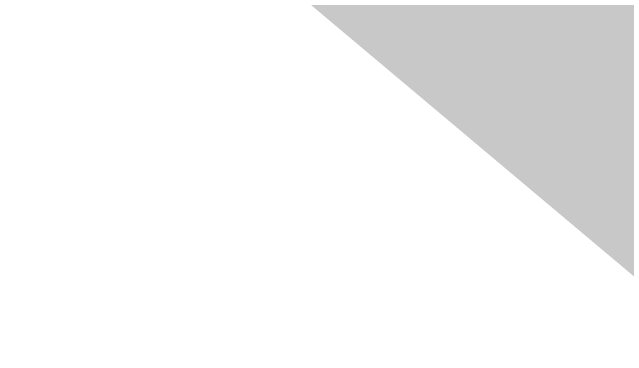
# Model space of a CAD drawing. Extents: x 383425 to 391668, y 6055101 to 6059545.
# Drawn here: x 387337 to 387356.08, y 6058444.19 to 6058454.86 of the extents above; entities that cross this region are included whole.
import ezdxf

# ---------------------------------------------------------------- set-up
doc = ezdxf.new("R2010")
doc.units = 0
doc.header["$LTSCALE"] = 5
doc.header["$PDMODE"] = 35
doc.header["$PDSIZE"] = 20
doc.layers.get('Defpoints').update_dxf_attribs({"color": 9})
doc.layers.add('AS-ROADS', color=254, linetype='Continuous')
doc.layers.add('F-AR-T', color=190, linetype='Continuous', lineweight=9)
doc.styles.add('80CG', font='ARIALN.TTF', dxfattribs={"height": 10})
doc.dimstyles.new('Compass 5 000', dxfattribs={"dimscale": 5, "dimtxt": 9, "dimasz": 2, "dimexe": 0.2, "dimexo": 0.0625, "dimgap": 0.5, "dimtad": 0, "dimtih": 1, "dimtoh": 1, "dimzin": 0, "dimdsep": 46, "dimtxsty": '80CG', "dimcen": 0.1, "dimse1": 1, "dimse2": 1, "dimclrd": 256, "dimclrt": 256, "dimaunit": 1, "dimadec": 4, "dimazin": 0, "dimtfac": 0.06, "dimtofl": 0, "dimtmove": 0, "dimatfit": 1, "dimfxl": 0.2, "dimtolj": 1, "dimtzin": 0, "dimlwd": -1, "dimarcsym": 0})

# ---------------------------------------------------------------- blocks, each defined once
blk = doc.blocks.new('*D59')
at = {"layer": 'Defpoints', "color": 0, "transparency": 16777216}
for p in [(387343.73, 6058492.82), (387314.909, 6058458.12), (387328.23, 6058447.055)]:
    blk.add_point(p, dxfattribs=at)
at = {"layer": 'F-AR-T', "transparency": 16777216}
for p, q in [((387363.441, 6058489.448), (387369.83, 6058497.141)), ((387321.841, 6058439.363), (387257.373, 6058361.744)), ((387257.373, 6058361.744), (387247.373, 6058361.744))]:
    blk.add_line(p, q, dxfattribs=at)
for points in [[(387362.159, 6058490.513), (387364.723, 6058488.383), (387357.052, 6058481.755)], [(387320.559, 6058440.427), (387323.123, 6058438.298), (387328.23, 6058447.055)]]:
    blk.add_solid(points, dxfattribs=at)
at = {"layer": 'F-AR-T', "transparency": 16777216, "insert": (387207.626, 6058361.744), "char_height": 10, "attachment_point": 5, "style": '80CG'}
blk.add_mtext('\\A1;Weyerhaeuser\\P45.72 A/R \\PDLO 4508', dxfattribs=at)

msp = doc.modelspace()

# ---------------------------------------------------------------- linework, layer by layer
at = {"layer": 'AS-ROADS', "const_width": 9.996, "flags": 128}
msp.add_lwpolyline([(387226.514, 6058561.975), (387336.271, 6058470.029), (387441.186, 6058381.829), (387531.022, 6058305.677), (387650.805, 6058207.225), (387766.996, 6058109.762), (387868.625, 6058023.864), (387984.101, 6057927.3), (388086.01, 6057841.48), (388132.923, 6057801.963), (388211.478, 6057737.191)], dxfattribs=at)

# ---------------------------------------------------------------- dimensions: what is measured, and where the dimension line sits
at = {"layer": 'F-AR-T'}
dim = msp.add_linear_dim(base=(387328.23, 6058447.055), p1=(387343.73, 6058492.82), p2=(387314.909, 6058458.12), angle=230.2878, text='Weyerhaeuser\\P45.72 A/R \\PDLO 4508', dimstyle='Compass 5 000', dxfattribs=at)
dim.commit()
dim.dimension.update_dxf_attribs({"geometry": '*D59', "text_midpoint": (387207.626, 6058361.744), "dimtype": 161})

doc.saveas('drawing.dxf')
